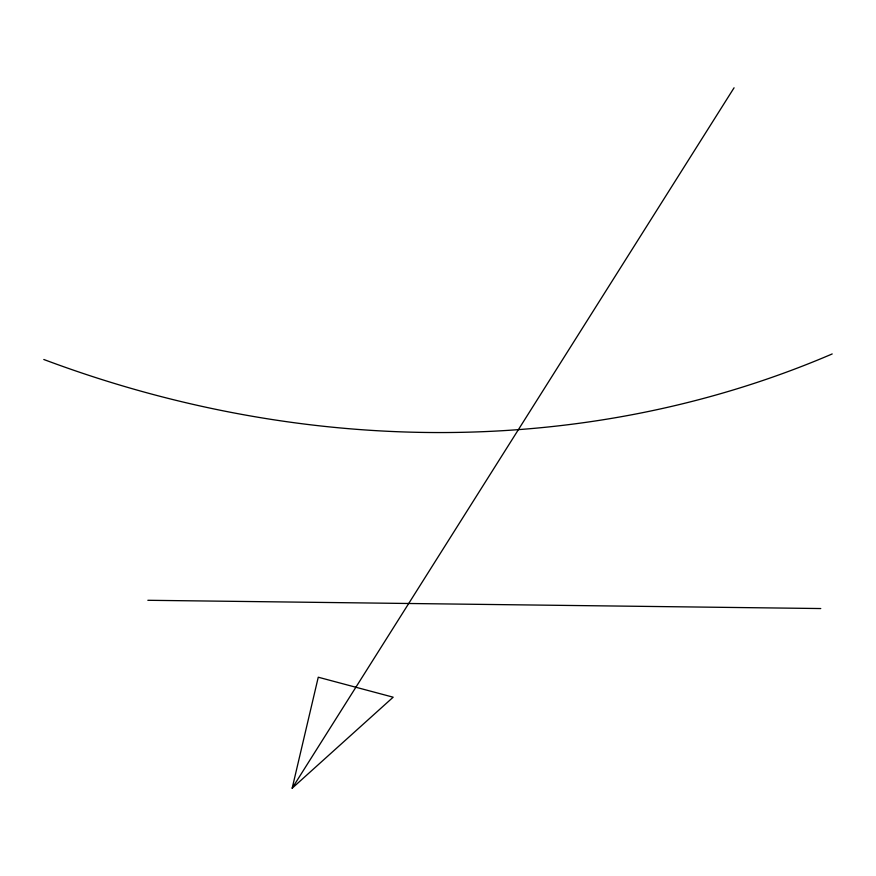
<?xml version="1.0" encoding="UTF-8"?>
<svg xmlns="http://www.w3.org/2000/svg" width="876" height="876" viewBox="0 0 876 876"><rect width="100%" height="100%" fill="white"/><g stroke="black" fill="none" stroke-linecap="round" stroke-linejoin="round"><path stroke-width="1.31" d="M292.179 788.203L318.262 677.214L393.171 697.197L292.179 788.203L734.066 87.797M147.847 600.29L820.768 608.546M832.2 353.948A1069.815 948.741 34 0 1 43.8 359.488"/></g></svg>
